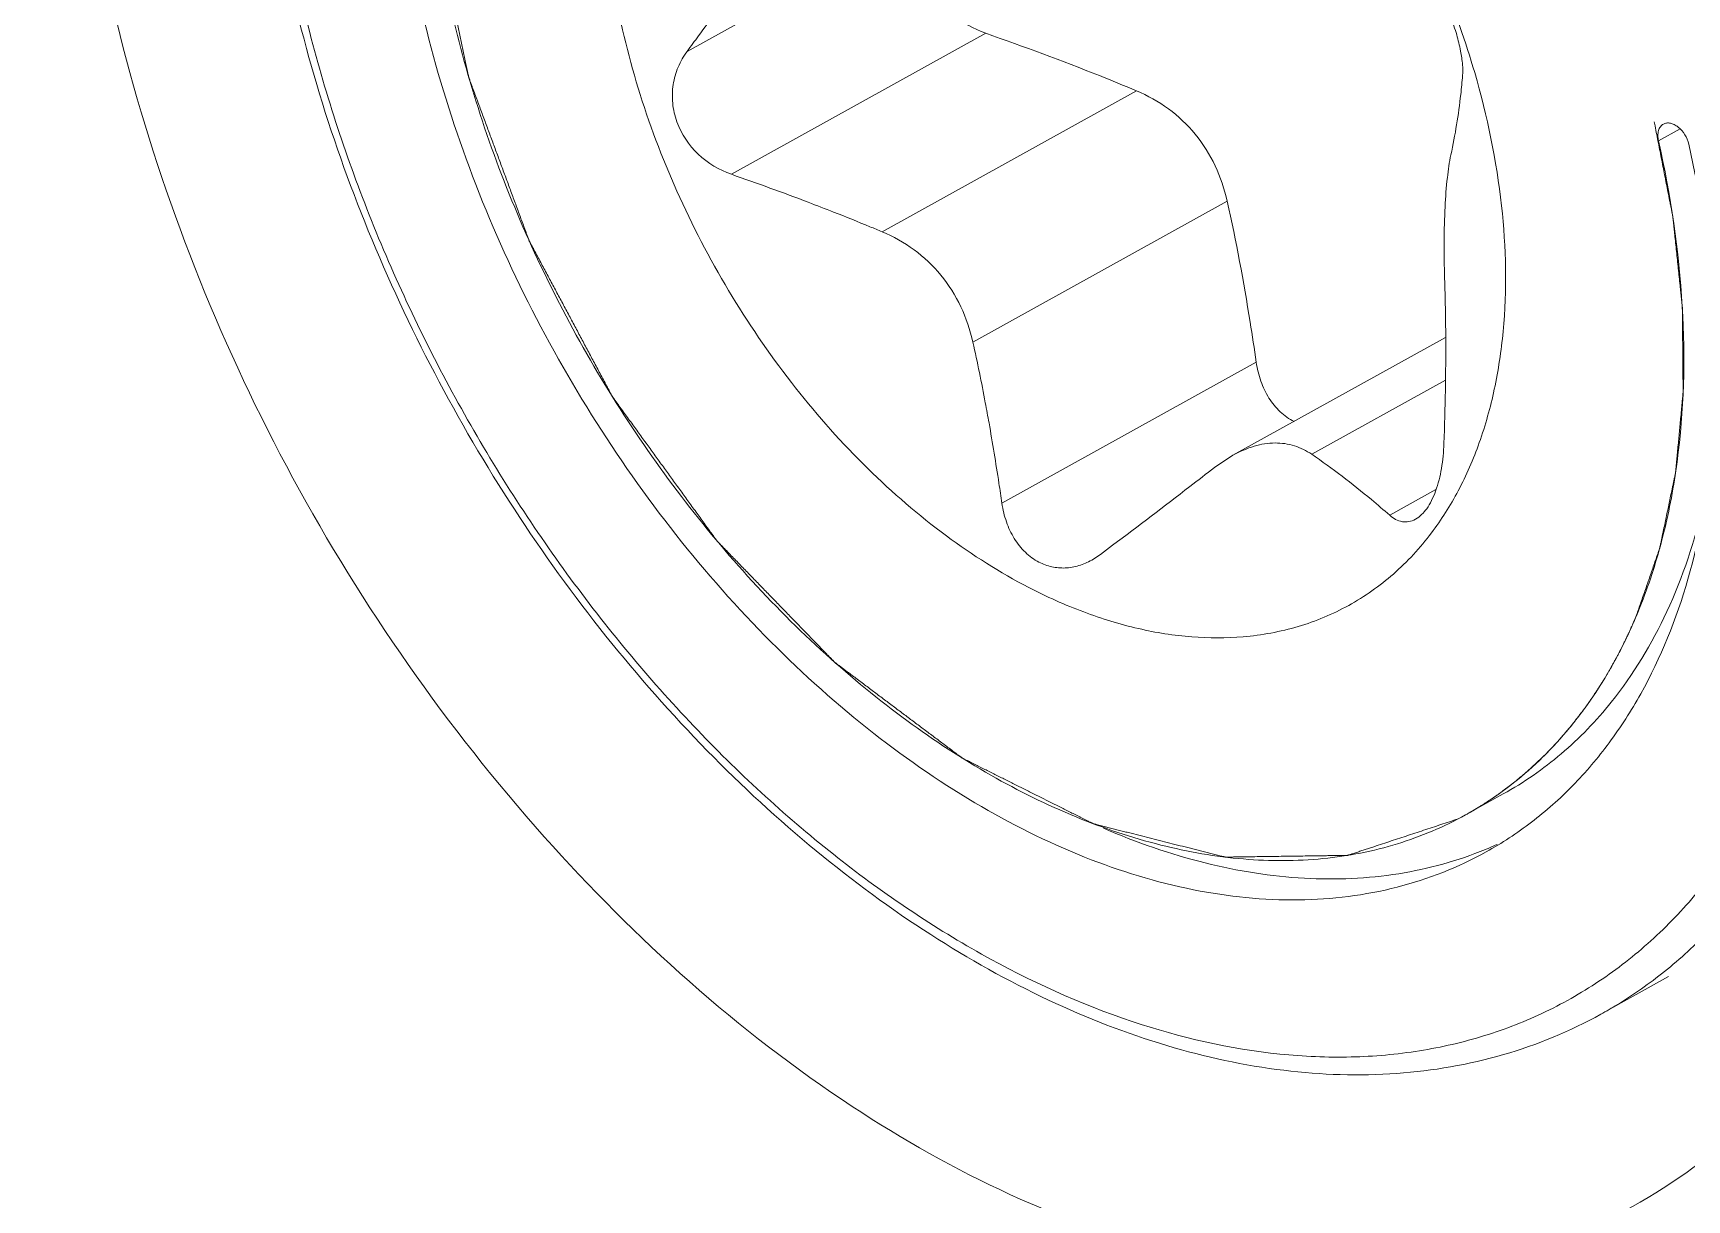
# Model space of a CAD drawing. Header units: millimetres. Extents: x 1177 to 4147, y 93 to 2194.
# Drawn here: x 2601.001 to 2605.101, y 1020.938 to 1023.833 of the extents above; entities that cross this region are included whole.
import ezdxf

# ---------------------------------------------------------------- set-up
doc = ezdxf.new("R2010")
doc.units = ezdxf.units.MM
doc.header["$LTSCALE"] = 0.1
doc.layers.get('0').update_dxf_attribs({"lineweight": 13})

# ---------------------------------------------------------------- blocks, each defined once
blk = doc.blocks.new('02')
for p, q in [((4487.162, 1053.8211), (4488.0629, 1054.3206)), ((4487.3192, 1053.3857), (4488.22, 1053.8853)), ((4488.7534, 1053.6817), (4487.8525, 1053.1821)), ((4490.5904, 1053.557), (4490.5868, 1053.5718)), ((4490.6027, 1053.504), (4490.6795, 1053.5466)), ((4489.0752, 1053.29), (4488.1743, 1052.7904)), ((4489.8487, 1052.8079), (4489.0953, 1052.3901)), ((4488.2771, 1052.2199), (4489.178, 1052.7195)), ((4489.8481, 1052.6562), (4489.3743, 1052.3935)), ((4489.0953, 1052.3901), (4489.0302, 1052.3469)), ((4489.6505, 1052.1776), (4489.8144, 1052.2684)), ((4488.669, 1052.071), (4488.6264, 1052.0389)), ((4488.6264, 1052.0389), (4488.595, 1052.0183)), ((4490.0529, 1051.1899), (4489.919, 1051.1156)), ((4490.037, 1051.19), (4490.0472, 1051.1973)), ((4489.8928, 1051.1015), (4489.9153, 1051.1135)), ((4489.9153, 1051.1135), (4489.919, 1051.1156)), ((4490.3982, 1050.4094), (4490.6383, 1050.5426))]:
    blk.add_line(p, q)
for centre, radius, start, end in [((4483.0318, 1052.7839), 6.8172, 0.20254, 1.95722), ((4489.4903, 1052.2052), 1.3108, 292.96547, 294.38015), ((4489.4889, 1052.2084), 1.3143, 292.39506, 292.96565)]:
    blk.add_arc(centre, radius, start, end)
for points, knots in [([(4464.2559, 1081.9586), (4470.8977, 1078.6897), (4498.4262, 1065.6138), (4526.6508, 1054.0183), (4548.2802, 1045.9898)], [0, 0, 0, 0, 0.242917, 1, 1, 1, 1]), ([(4489.632, 1056.6533), (4489.8726, 1056.426), (4490.7672, 1055.4315), (4491.3639, 1054.1664), (4491.5662, 1053.1822)], [0, 0, 0, 0, 0.24777, 1, 1, 1, 1]), ([(4486.2936, 1055.7357), (4486.1895, 1055.4809), (4486.1115, 1055.0485), (4486.1313, 1054.4581), (4486.2101, 1053.979), (4486.3503, 1053.4941), (4486.548, 1053.0159), (4486.798, 1052.5575), (4487.0932, 1052.1311), (4487.4259, 1051.7485), (4487.7871, 1051.42), (4488.1671, 1051.1545), (4488.5561, 1050.9592), (4488.944, 1050.8399), (4489.3209, 1050.8008), (4489.6762, 1050.8443), (4489.893, 1050.9297), (4489.9918, 1050.9844)], [0, 0, 0, 0, 0.114604, 0.178426, 0.245883, 0.31616, 0.38824, 0.460989, 0.533229, 0.603817, 0.671714, 0.736072, 0.796319, 0.852265, 0.9042, 0.952978, 1, 1, 1, 1]), ([(4491.3861, 1052.3061), (4491.399, 1052.5725), (4491.3654, 1053.1283), (4491.166, 1053.959), (4490.8266, 1054.7796), (4490.5167, 1055.2947), (4490.3425, 1055.5395)], [0, 0, 0, 0, 0.23161, 0.480157, 0.738975, 1, 1, 1, 1]), ([(4490.3982, 1050.4094), (4490.2893, 1050.349), (4490.0538, 1050.2516), (4489.671, 1050.1857), (4489.2666, 1050.1991), (4488.8499, 1050.2896), (4488.4293, 1050.4538), (4488.0126, 1050.6874), (4487.6079, 1050.9852), (4487.2229, 1051.3409), (4486.8653, 1051.747), (4486.5423, 1052.1952), (4486.2606, 1052.6762), (4486.0259, 1053.18), (4485.8432, 1053.6963), (4485.6776, 1054.372), (4485.6338, 1054.8886), (4485.6507, 1055.2223)], [0, 0, 0, 0, 0.047728, 0.096631, 0.14773, 0.201776, 0.259194, 0.320082, 0.384245, 0.451252, 0.520486, 0.5912, 0.662562, 0.733708, 0.803785, 0.871995, 1, 1, 1, 1]), ([(4491.4742, 1050.9269), (4491.3513, 1050.5865), (4491.07, 1050.1041), (4490.4921, 1049.6917), (4489.8222, 1049.4492), (4488.8263, 1049.4982), (4487.6602, 1050.0624), (4486.5906, 1051.026), (4485.7144, 1052.2808), (4485.1442, 1053.6953), (4484.9838, 1054.693), (4484.9838, 1055.1735)], [0, 0, 0, 0, 0.103745, 0.152334, 0.201138, 0.305605, 0.427329, 0.565923, 0.714235, 0.862242, 1, 1, 1, 1]), ([(4485.6836, 1055.1801), (4485.6729, 1054.9699), (4485.6895, 1054.5336), (4485.8134, 1053.875), (4486.0325, 1053.2118), (4486.3389, 1052.5677), (4486.7218, 1051.9658), (4487.1673, 1051.4274), (4487.6598, 1050.9719), (4488.1822, 1050.6154), (4488.7165, 1050.3711), (4489.1666, 1050.2671), (4489.511, 1050.2524), (4489.7548, 1050.2739), (4489.987, 1050.3276), (4490.2052, 1050.4131), (4490.4072, 1050.5296), (4490.5911, 1050.676), (4490.755, 1050.8507), (4490.9484, 1051.1241), (4491.1309, 1051.5329), (4491.2042, 1051.8896), (4491.2261, 1052.0769)], [0, 0, 0, 0, 0.066032, 0.136298, 0.209632, 0.284573, 0.359528, 0.432902, 0.503234, 0.569346, 0.630498, 0.686581, 0.712956, 0.738403, 0.763149, 0.787469, 0.811667, 0.836057, 0.860938, 0.886576, 0.940831, 1, 1, 1, 1]), ([(4486.2505, 1054.4412), (4486.2743, 1054.1883), (4486.3804, 1053.6738), (4486.6792, 1052.9374), (4487.1028, 1052.2569), (4487.5432, 1051.7674), (4487.9323, 1051.4477), (4488.2293, 1051.2534), (4488.5309, 1051.1042), (4488.8318, 1051.0029), (4489.1269, 1050.9515), (4489.4109, 1050.9516), (4489.6782, 1051.0037), (4489.8426, 1051.0732), (4489.919, 1051.1156)], [0, 0, 0, 0, 0.135031, 0.277159, 0.420541, 0.55912, 0.625002, 0.687865, 0.747378, 0.80342, 0.856126, 0.905922, 0.953545, 1, 1, 1, 1]), ([(4488.3719, 1051.9219), (4488.2701, 1051.9746), (4488.0692, 1052.1022), (4487.7924, 1052.3412), (4487.5381, 1052.6268), (4487.3149, 1052.9494), (4487.13, 1053.2984), (4486.9896, 1053.6622), (4486.8985, 1054.0286), (4486.8718, 1054.2743), (4486.8682, 1054.3941)], [0, 0, 0, 0, 0.114092, 0.235658, 0.362926, 0.493626, 0.62521, 0.755063, 0.880705, 1, 1, 1, 1]), ([(4486.2655, 1054.3087), (4486.2719, 1054.2785), (4486.2848, 1054.2182), (4486.304, 1054.1277), (4486.3201, 1054.0522), (4486.3329, 1053.9919), (4486.3425, 1053.9466), (4486.3522, 1053.9014), (4486.3618, 1053.8561), (4486.3698, 1053.8184), (4486.3762, 1053.7882), (4486.3802, 1053.7693), (4486.383, 1053.7561), (4486.3846, 1053.7486), (4486.3858, 1053.7429), (4486.3869, 1053.7382), (4486.3877, 1053.7345), (4486.3883, 1053.7316), (4486.3887, 1053.7293), (4486.3895, 1053.7274), (4486.3902, 1053.7255), (4486.391, 1053.7231), (4486.3931, 1053.7175), (4486.3963, 1053.709), (4486.4004, 1053.6977), (4486.4046, 1053.6864), (4486.4102, 1053.6713), (4486.4171, 1053.6525), (4486.4255, 1053.6299), (4486.4339, 1053.6073), (4486.445, 1053.5771), (4486.4589, 1053.5394), (4486.4756, 1053.4942), (4486.4924, 1053.449), (4486.5091, 1053.4037), (4486.5258, 1053.3585), (4486.5425, 1053.3133), (4486.5592, 1053.268), (4486.5731, 1053.2304), (4486.5829, 1053.204), (4486.5885, 1053.1889), (4486.5919, 1053.1795), (4486.5947, 1053.1719), (4486.5968, 1053.1663), (4486.5989, 1053.1606), (4486.6006, 1053.1559), (4486.6019, 1053.1526), (4486.6025, 1053.1507), (4486.6035, 1053.1489), (4486.6047, 1053.1467), (4486.6066, 1053.1431), (4486.609, 1053.1386), (4486.6128, 1053.1314), (4486.6177, 1053.1224), (4486.6253, 1053.108), (4486.635, 1053.0899), (4486.6465, 1053.0683), (4486.658, 1053.0467), (4486.6696, 1053.0251), (4486.6849, 1052.9963), (4486.7042, 1052.9603), (4486.7272, 1052.9171), (4486.7503, 1052.8739), (4486.7734, 1052.8306), (4486.7964, 1052.7874), (4486.8157, 1052.7514), (4486.831, 1052.7226), (4486.8426, 1052.701), (4486.8541, 1052.6794), (4486.8656, 1052.6578), (4486.8752, 1052.6398), (4486.8829, 1052.6254), (4486.8877, 1052.6164), (4486.8916, 1052.6091), (4486.894, 1052.6046), (4486.8959, 1052.601), (4486.8971, 1052.5988), (4486.8981, 1052.597), (4486.8993, 1052.5954), (4486.9014, 1052.5924), (4486.9044, 1052.5883), (4486.9081, 1052.5833), (4486.9117, 1052.5783), (4486.9165, 1052.5716), (4486.9225, 1052.5633), (4486.9322, 1052.55), (4486.949, 1052.5267), (4486.9731, 1052.4934), (4487.0021, 1052.4535), (4487.031, 1052.4136), (4487.0599, 1052.3737), (4487.0889, 1052.3337), (4487.1178, 1052.2938), (4487.1467, 1052.2539), (4487.1708, 1052.2206), (4487.1901, 1052.194), (4487.2046, 1052.174), (4487.219, 1052.154), (4487.2311, 1052.1374), (4487.2407, 1052.1241), (4487.248, 1052.1141), (4487.2552, 1052.1041), (4487.2606, 1052.0966), (4487.2642, 1052.0916), (4487.2657, 1052.0896), (4487.2669, 1052.0879), (4487.2681, 1052.0862), (4487.2698, 1052.0845), (4487.2719, 1052.0824), (4487.2746, 1052.0796), (4487.278, 1052.0761), (4487.2821, 1052.0719), (4487.2875, 1052.0663), (4487.297, 1052.0565), (4487.3106, 1052.0425), (4487.3323, 1052.0201), (4487.3594, 1051.9921), (4487.392, 1051.9585), (4487.4246, 1051.9249), (4487.4572, 1051.8913), (4487.4897, 1051.8577), (4487.5223, 1051.8241), (4487.5549, 1051.7905), (4487.582, 1051.7625), (4487.6038, 1051.7401), (4487.62, 1051.7233), (4487.6336, 1051.7093), (4487.6445, 1051.6981), (4487.6526, 1051.6897), (4487.6608, 1051.6813), (4487.6676, 1051.6743), (4487.673, 1051.6687), (4487.6764, 1051.6652), (4487.6791, 1051.6624), (4487.6811, 1051.6603), (4487.6828, 1051.6586), (4487.684, 1051.6574), (4487.6847, 1051.6567), (4487.6852, 1051.6561), (4487.6858, 1051.6557), (4487.6865, 1051.6552), (4487.6878, 1051.6542), (4487.6896, 1051.6528), (4487.6918, 1051.6512), (4487.6947, 1051.649), (4487.6984, 1051.6462), (4487.7043, 1051.6418), (4487.7116, 1051.6363), (4487.7204, 1051.6297), (4487.7293, 1051.623), (4487.741, 1051.6142), (4487.7557, 1051.6032), (4487.7733, 1051.5899), (4487.7968, 1051.5723), (4487.8262, 1051.5502), (4487.8614, 1051.5237), (4487.8966, 1051.4973), (4487.9319, 1051.4708), (4487.9671, 1051.4443), (4488.0023, 1051.4178), (4488.0376, 1051.3913), (4488.0669, 1051.3693), (4488.0904, 1051.3516), (4488.1051, 1051.3406), (4488.1154, 1051.3328), (4488.1213, 1051.3284), (4488.1257, 1051.3251), (4488.1293, 1051.3224), (4488.1323, 1051.3202), (4488.1345, 1051.3185), (4488.1363, 1051.3171), (4488.1378, 1051.3164), (4488.1394, 1051.3156), (4488.1412, 1051.3147), (4488.1458, 1051.3124), (4488.1526, 1051.309), (4488.1617, 1051.3044), (4488.1708, 1051.2999), (4488.1829, 1051.2938), (4488.1981, 1051.2862), (4488.2162, 1051.2771), (4488.2344, 1051.268), (4488.2586, 1051.2559), (4488.2889, 1051.2407), (4488.3253, 1051.2225), (4488.3617, 1051.2043), (4488.4101, 1051.18), (4488.4586, 1051.1557), (4488.501, 1051.1344), (4488.5253, 1051.1223), (4488.5404, 1051.1147), (4488.5525, 1051.1086), (4488.5616, 1051.1041), (4488.5707, 1051.0995), (4488.5783, 1051.0957), (4488.5843, 1051.0927), (4488.5889, 1051.0904), (4488.5934, 1051.0882), (4488.5972, 1051.0863), (4488.5997, 1051.085), (4488.6008, 1051.0845), (4488.6016, 1051.0841), (4488.6025, 1051.0838), (4488.6037, 1051.0835), (4488.6052, 1051.0832), (4488.6071, 1051.0827), (4488.6094, 1051.0821), (4488.6124, 1051.0813), (4488.6177, 1051.08), (4488.6253, 1051.0781), (4488.6375, 1051.075), (4488.6527, 1051.0712), (4488.6709, 1051.0665), (4488.6891, 1051.0619), (4488.7074, 1051.0573), (4488.7317, 1051.0512), (4488.7621, 1051.0435), (4488.7986, 1051.0343), (4488.835, 1051.0251), (4488.8715, 1051.0158), (4488.908, 1051.0066), (4488.9384, 1050.9989), (4488.9627, 1050.9928), (4488.9809, 1050.9882), (4488.9992, 1050.9836), (4489.0174, 1050.979), (4489.0326, 1050.9751), (4489.0448, 1050.972), (4489.0524, 1050.9701), (4489.0577, 1050.9688), (4489.0607, 1050.968), (4489.063, 1050.9674), (4489.0649, 1050.967), (4489.0664, 1050.9666), (4489.0675, 1050.9663), (4489.0685, 1050.966), (4489.0692, 1050.9661), (4489.0703, 1050.9661), (4489.0725, 1050.9661), (4489.0761, 1050.9662), (4489.0803, 1050.9662), (4489.0845, 1050.9663), (4489.0902, 1050.9664), (4489.0972, 1050.9665), (4489.1056, 1050.9666), (4489.1141, 1050.9667), (4489.1254, 1050.9669), (4489.1394, 1050.9671), (4489.162, 1050.9674), (4489.2014, 1050.9679), (4489.2465, 1050.9686), (4489.2916, 1050.9692), (4489.3254, 1050.9697), (4489.3592, 1050.9702), (4489.3873, 1050.9706), (4489.4099, 1050.9709), (4489.4268, 1050.9711), (4489.4437, 1050.9714), (4489.4578, 1050.9716), (4489.469, 1050.9717), (4489.4775, 1050.9718), (4489.4845, 1050.9719), (4489.4901, 1050.972), (4489.4937, 1050.9721), (4489.4965, 1050.9721), (4489.4983, 1050.9721), (4489.4997, 1050.9722), (4489.5011, 1050.9721), (4489.5027, 1050.9727), (4489.5046, 1050.9733), (4489.5071, 1050.9742), (4489.5103, 1050.9752), (4489.5141, 1050.9765), (4489.5192, 1050.9782), (4489.5282, 1050.9811), (4489.5409, 1050.9853), (4489.5562, 1050.9904), (4489.5715, 1050.9954), (4489.5919, 1051.0021), (4489.6174, 1051.0106), (4489.648, 1051.0207), (4489.6786, 1051.0308), (4489.7194, 1051.0442), (4489.7704, 1051.0611), (4489.8316, 1051.0813), (4489.8724, 1051.0948), (4489.8928, 1051.1015)], [0, 0, 0, 0, 0.015625, 0.03125, 0.046875, 0.054688, 0.0625, 0.070312, 0.078125, 0.085938, 0.089844, 0.09375, 0.095703, 0.09668, 0.097656, 0.098633, 0.099121, 0.099609, 0.100098, 0.100342, 0.100586, 0.101074, 0.101562, 0.103516, 0.105469, 0.107422, 0.109375, 0.113281, 0.117188, 0.121094, 0.125, 0.132812, 0.140625, 0.148438, 0.15625, 0.164062, 0.171875, 0.179688, 0.1875, 0.191406, 0.193359, 0.195312, 0.196289, 0.197266, 0.198242, 0.199219, 0.199707, 0.199951, 0.200195, 0.200684, 0.201172, 0.202148, 0.203125, 0.205078, 0.207031, 0.210938, 0.214844, 0.21875, 0.222656, 0.226562, 0.234375, 0.242188, 0.25, 0.257812, 0.265625, 0.273438, 0.277344, 0.28125, 0.285156, 0.289062, 0.292969, 0.294922, 0.296875, 0.297852, 0.298828, 0.299316, 0.299805, 0.300049, 0.300293, 0.300781, 0.301758, 0.302734, 0.303711, 0.304688, 0.306641, 0.308594, 0.3125, 0.320312, 0.328125, 0.335938, 0.34375, 0.351562, 0.359375, 0.367188, 0.375, 0.378906, 0.382812, 0.386719, 0.390625, 0.392578, 0.394531, 0.396484, 0.398438, 0.398926, 0.399414, 0.399658, 0.399902, 0.400391, 0.400879, 0.401367, 0.402344, 0.40332, 0.404297, 0.40625, 0.410156, 0.414062, 0.421875, 0.429688, 0.4375, 0.445312, 0.453125, 0.460938, 0.46875, 0.476562, 0.480469, 0.484375, 0.488281, 0.490234, 0.492188, 0.494141, 0.496094, 0.49707, 0.498047, 0.498535, 0.499023, 0.499512, 0.499756, 0.499878, 0.5, 0.500122, 0.500244, 0.500488, 0.500977, 0.501465, 0.501953, 0.50293, 0.503906, 0.505859, 0.507812, 0.509766, 0.511719, 0.515625, 0.519531, 0.523438, 0.53125, 0.539062, 0.546875, 0.554688, 0.5625, 0.570312, 0.578125, 0.585938, 0.589844, 0.59375, 0.595703, 0.59668, 0.597656, 0.598633, 0.599121, 0.599609, 0.600098, 0.600342, 0.600586, 0.601074, 0.601562, 0.603516, 0.605469, 0.607422, 0.609375, 0.613281, 0.617188, 0.621094, 0.625, 0.632812, 0.640625, 0.648438, 0.65625, 0.671875, 0.679688, 0.683594, 0.6875, 0.689453, 0.691406, 0.693359, 0.695312, 0.696289, 0.697266, 0.698242, 0.699219, 0.699707, 0.699829, 0.699951, 0.700195, 0.700439, 0.700684, 0.701172, 0.70166, 0.702148, 0.703125, 0.705078, 0.707031, 0.710938, 0.714844, 0.71875, 0.722656, 0.726562, 0.734375, 0.742188, 0.75, 0.757812, 0.765625, 0.773438, 0.777344, 0.78125, 0.785156, 0.789062, 0.792969, 0.794922, 0.796875, 0.797852, 0.79834, 0.798828, 0.799316, 0.799561, 0.799805, 0.800049, 0.800171, 0.800293, 0.800781, 0.801758, 0.802734, 0.803711, 0.804688, 0.806641, 0.808594, 0.810547, 0.8125, 0.816406, 0.820312, 0.828125, 0.84375, 0.851562, 0.859375, 0.867188, 0.875, 0.878906, 0.882812, 0.886719, 0.890625, 0.892578, 0.894531, 0.896484, 0.897461, 0.898438, 0.898926, 0.899414, 0.899658, 0.899902, 0.900391, 0.900879, 0.901367, 0.902344, 0.90332, 0.904297, 0.90625, 0.910156, 0.914062, 0.917969, 0.921875, 0.929688, 0.9375, 0.945312, 0.953125, 0.96875, 0.984375, 1, 1, 1, 1]), ([(4488.22, 1053.8853), (4488.1768, 1053.9004), (4488.0955, 1053.9489), (4488.0296, 1054.0475), (4488.0092, 1054.1363), (4488.0108, 1054.2031), (4488.0287, 1054.266), (4488.0502, 1054.3036), (4488.0629, 1054.3206)], [0, 0, 0, 0, 0.255909, 0.51196, 0.637893, 0.760814, 0.881248, 1, 1, 1, 1]), ([(4489.7517, 1054.1718), (4489.7744, 1054.1392), (4489.8174, 1054.0648), (4489.8606, 1053.9658), (4489.8878, 1053.8825), (4489.9017, 1053.826), (4489.909, 1053.7779), (4489.9099, 1053.7489), (4489.9088, 1053.7364)], [0, 0, 0, 0, 0.254521, 0.548154, 0.689252, 0.815127, 0.919765, 1, 1, 1, 1]), ([(4489.7918, 1054.1751), (4489.8078, 1054.14), (4489.8686, 1053.9999), (4489.9196, 1053.8556), (4489.9515, 1053.746)], [0, 0, 0, 0, 0.252609, 1, 1, 1, 1]), ([(4487.162, 1053.8211), (4487.1757, 1053.8396), (4487.2301, 1053.9133), (4487.2839, 1053.9875), (4487.3237, 1054.0432)], [0, 0, 0, 0, 0.251673, 1, 1, 1, 1]), ([(4488.7534, 1053.6817), (4488.7098, 1053.7001), (4488.5337, 1053.7722), (4488.3551, 1053.838), (4488.22, 1053.8853)], [0, 0, 0, 0, 0.248205, 1, 1, 1, 1]), ([(4487.3192, 1053.3857), (4487.276, 1053.4008), (4487.1947, 1053.4494), (4487.1288, 1053.5479), (4487.1084, 1053.6367), (4487.11, 1053.7035), (4487.1278, 1053.7665), (4487.1494, 1053.804), (4487.162, 1053.8211)], [0, 0, 0, 0, 0.255896, 0.511944, 0.637867, 0.760815, 0.881205, 1, 1, 1, 1]), ([(4489.9515, 1053.746), (4489.9963, 1053.592), (4490.0594, 1053.2879), (4490.0676, 1052.9071), (4490.0258, 1052.6266), (4489.9731, 1052.4366), (4489.8987, 1052.2649), (4489.8339, 1052.1619), (4489.7983, 1052.1148)], [0, 0, 0, 0, 0.284166, 0.547207, 0.669565, 0.785525, 0.895416, 1, 1, 1, 1]), ([(4489.9088, 1053.7364), (4489.9069, 1053.7139), (4489.8977, 1053.6195), (4489.8827, 1053.5256), (4489.8673, 1053.455)], [0, 0, 0, 0, 0.238266, 1, 1, 1, 1]), ([(4489.0752, 1053.29), (4489.0655, 1053.3333), (4489.0373, 1053.418), (4488.9665, 1053.5312), (4488.8701, 1053.6219), (4488.7933, 1053.6648), (4488.7534, 1053.6817)], [0, 0, 0, 0, 0.253145, 0.504054, 0.752859, 1, 1, 1, 1]), ([(4490.5227, 1051.8173), (4490.528, 1051.8326), (4490.5385, 1051.8631), (4490.5517, 1051.9013), (4490.5622, 1051.9319), (4490.5701, 1051.9548), (4490.5781, 1051.9777), (4490.586, 1052.0006), (4490.5925, 1052.0197), (4490.5972, 1052.0331), (4490.5998, 1052.0408), (4490.6018, 1052.0465), (4490.6037, 1052.0522), (4490.6052, 1052.0565), (4490.6062, 1052.0594), (4490.6066, 1052.0606), (4490.607, 1052.0615), (4490.6072, 1052.0625), (4490.6076, 1052.0644), (4490.6081, 1052.067), (4490.609, 1052.0711), (4490.6101, 1052.0764), (4490.6118, 1052.0847), (4490.614, 1052.0951), (4490.6166, 1052.1076), (4490.6201, 1052.1243), (4490.6263, 1052.1534), (4490.635, 1052.1951), (4490.6437, 1052.2368), (4490.6498, 1052.266), (4490.6533, 1052.2826), (4490.656, 1052.2951), (4490.6581, 1052.3056), (4490.6599, 1052.3139), (4490.661, 1052.3191), (4490.6619, 1052.3233), (4490.6624, 1052.3259), (4490.6628, 1052.3277), (4490.663, 1052.3287), (4490.6631, 1052.3299), (4490.6632, 1052.3313), (4490.6635, 1052.3346), (4490.664, 1052.3396), (4490.6646, 1052.3463), (4490.6653, 1052.353), (4490.6661, 1052.3619), (4490.6676, 1052.3775), (4490.6696, 1052.3998), (4490.6722, 1052.4266), (4490.6747, 1052.4533), (4490.6772, 1052.4801), (4490.6797, 1052.5069), (4490.6818, 1052.5292), (4490.6835, 1052.547), (4490.6847, 1052.5604), (4490.686, 1052.5738), (4490.687, 1052.5849), (4490.6878, 1052.5938), (4490.6885, 1052.6005), (4490.689, 1052.6061), (4490.6894, 1052.61), (4490.6896, 1052.6122), (4490.6898, 1052.6139), (4490.6897, 1052.6157), (4490.6897, 1052.618), (4490.6896, 1052.6221), (4490.6896, 1052.628), (4490.6895, 1052.635), (4490.6894, 1052.6444), (4490.6893, 1052.6561), (4490.6892, 1052.6702), (4490.6891, 1052.6843), (4490.6889, 1052.703), (4490.6887, 1052.7265), (4490.6884, 1052.7547), (4490.6882, 1052.7828), (4490.6879, 1052.811), (4490.6877, 1052.8391), (4490.6875, 1052.8626), (4490.6873, 1052.879), (4490.6872, 1052.8884), (4490.6872, 1052.8954), (4490.6871, 1052.9025), (4490.6871, 1052.9078), (4490.687, 1052.9113), (4490.687, 1052.9127), (4490.687, 1052.9139), (4490.6869, 1052.9151), (4490.6867, 1052.9173), (4490.6863, 1052.9205), (4490.6858, 1052.9255), (4490.6852, 1052.9318), (4490.6841, 1052.9418), (4490.6828, 1052.9543), (4490.6812, 1052.9694), (4490.6791, 1052.9894), (4490.6765, 1053.0145), (4490.6733, 1053.0445), (4490.6691, 1053.0846), (4490.6649, 1053.1247), (4490.6613, 1053.1598), (4490.6592, 1053.1799), (4490.6576, 1053.1949), (4490.6563, 1053.2075), (4490.6552, 1053.2175), (4490.6546, 1053.2237), (4490.654, 1053.2288), (4490.6537, 1053.2319), (4490.6535, 1053.2344), (4490.6531, 1053.2363), (4490.6528, 1053.2382), (4490.652, 1053.2419), (4490.6509, 1053.2476), (4490.6494, 1053.2551), (4490.648, 1053.2627), (4490.646, 1053.2728), (4490.6425, 1053.2904), (4490.6376, 1053.3155), (4490.6317, 1053.3457), (4490.6258, 1053.3759), (4490.6199, 1053.4061), (4490.612, 1053.4463), (4490.6022, 1053.4966), (4490.5943, 1053.5368), (4490.5904, 1053.557)], [0, 0, 0, 0, 0.03125, 0.0625, 0.078125, 0.09375, 0.109375, 0.125, 0.140625, 0.148438, 0.152344, 0.15625, 0.160156, 0.164062, 0.165039, 0.166016, 0.166504, 0.166992, 0.167969, 0.169922, 0.171875, 0.175781, 0.179688, 0.1875, 0.195312, 0.203125, 0.21875, 0.25, 0.28125, 0.296875, 0.304688, 0.3125, 0.320312, 0.324219, 0.328125, 0.330078, 0.332031, 0.333008, 0.333496, 0.333984, 0.334961, 0.335938, 0.339844, 0.34375, 0.347656, 0.351562, 0.359375, 0.375, 0.390625, 0.40625, 0.421875, 0.4375, 0.453125, 0.460938, 0.46875, 0.476562, 0.484375, 0.488281, 0.492188, 0.496094, 0.498047, 0.499023, 0.5, 0.500977, 0.501953, 0.503906, 0.507812, 0.511719, 0.515625, 0.523438, 0.53125, 0.539062, 0.546875, 0.5625, 0.578125, 0.59375, 0.609375, 0.625, 0.640625, 0.648438, 0.652344, 0.65625, 0.660156, 0.664062, 0.665039, 0.666016, 0.666504, 0.666992, 0.667969, 0.669922, 0.671875, 0.675781, 0.679688, 0.6875, 0.695312, 0.703125, 0.71875, 0.734375, 0.75, 0.78125, 0.796875, 0.804688, 0.8125, 0.820312, 0.824219, 0.828125, 0.830078, 0.832031, 0.833008, 0.833984, 0.834961, 0.835938, 0.839844, 0.84375, 0.847656, 0.851562, 0.859375, 0.875, 0.890625, 0.90625, 0.921875, 0.9375, 0.96875, 1, 1, 1, 1]), ([(4490.6027, 1053.504), (4490.6013, 1053.5103), (4490.5997, 1053.5226), (4490.6017, 1053.5401), (4490.6082, 1053.5546), (4490.6157, 1053.5614), (4490.6198, 1053.5637)], [0, 0, 0, 0, 0.293832, 0.557618, 0.789292, 1, 1, 1, 1]), ([(4490.6198, 1053.5637), (4490.6233, 1053.5657), (4490.6316, 1053.5683), (4490.6451, 1053.5675), (4490.659, 1053.5624), (4490.6778, 1053.55), (4490.6973, 1053.5269), (4490.7069, 1053.5042), (4490.7096, 1053.4922)], [0, 0, 0, 0, 0.094268, 0.195964, 0.309573, 0.435853, 0.714895, 1, 1, 1, 1]), ([(4490.3314, 1051.48), (4490.4221, 1051.6016), (4490.5325, 1051.8116), (4490.6263, 1052.1168), (4490.6906, 1052.4623), (4490.7026, 1052.932), (4490.6462, 1053.3109), (4490.6027, 1053.504)], [0, 0, 0, 0, 0.216707, 0.33322, 0.455567, 0.717369, 1, 1, 1, 1]), ([(4490.5394, 1051.5444), (4490.611, 1051.6724), (4490.726, 1051.9601), (4490.8082, 1052.4357), (4490.8061, 1052.9562), (4490.7503, 1053.3117), (4490.7096, 1053.4922)], [0, 0, 0, 0, 0.220575, 0.461066, 0.721672, 1, 1, 1, 1]), ([(4489.8673, 1053.455), (4489.8615, 1053.4283), (4489.8528, 1053.3667), (4489.8454, 1053.2643), (4489.8424, 1053.1451), (4489.8436, 1053.0606), (4489.8451, 1053.0167)], [0, 0, 0, 0, 0.18643, 0.42348, 0.700401, 1, 1, 1, 1]), ([(4487.6809, 1053.252), (4487.6511, 1053.2637), (4487.5311, 1053.31), (4487.4103, 1053.3538), (4487.3192, 1053.3857)], [0, 0, 0, 0, 0.249021, 1, 1, 1, 1]), ([(4489.178, 1052.7195), (4489.171, 1052.7671), (4489.142, 1052.9582), (4489.1069, 1053.1484), (4489.0752, 1053.29)], [0, 0, 0, 0, 0.249195, 1, 1, 1, 1]), ([(4487.8525, 1053.1821), (4487.8383, 1053.1881), (4487.7813, 1053.2119), (4487.724, 1053.235), (4487.6809, 1053.252)], [0, 0, 0, 0, 0.249222, 1, 1, 1, 1]), ([(4488.1743, 1052.7904), (4488.1646, 1052.8338), (4488.1364, 1052.9185), (4488.0656, 1053.0316), (4487.9692, 1053.1224), (4487.8924, 1053.1652), (4487.8525, 1053.1821)], [0, 0, 0, 0, 0.253145, 0.504054, 0.752859, 1, 1, 1, 1]), ([(4488.2314, 1052.5046), (4488.2272, 1052.5284), (4488.2097, 1052.624), (4488.1903, 1052.7193), (4488.1743, 1052.7904)], [0, 0, 0, 0, 0.249564, 1, 1, 1, 1]), ([(4489.3119, 1052.5095), (4489.294, 1052.5184), (4489.26, 1052.5427), (4489.2201, 1052.5925), (4489.1918, 1052.6527), (4489.1812, 1052.6968), (4489.178, 1052.7195)], [0, 0, 0, 0, 0.232503, 0.47723, 0.734213, 1, 1, 1, 1]), ([(4488.2771, 1052.2199), (4488.2737, 1052.2436), (4488.2595, 1052.3387), (4488.244, 1052.4336), (4488.2314, 1052.5046)], [0, 0, 0, 0, 0.249618, 1, 1, 1, 1]), ([(4489.3743, 1052.3935), (4489.3555, 1052.4063), (4489.3138, 1052.4272), (4489.2427, 1052.4373), (4489.1675, 1052.4247), (4489.1193, 1052.4034), (4489.0953, 1052.3901)], [0, 0, 0, 0, 0.232094, 0.46736, 0.720378, 1, 1, 1, 1]), ([(4489.8427, 1052.4319), (4489.8416, 1052.4022), (4489.8362, 1052.345), (4489.8197, 1052.2771), (4489.7999, 1052.23), (4489.7789, 1052.1942), (4489.7578, 1052.1722), (4489.7419, 1052.1634)], [0, 0, 0, 0, 0.300992, 0.579392, 0.703873, 0.815804, 1, 1, 1, 1]), ([(4489.6505, 1052.1776), (4489.6292, 1052.1962), (4489.5404, 1052.2723), (4489.4475, 1052.3436), (4489.3743, 1052.3935)], [0, 0, 0, 0, 0.242442, 1, 1, 1, 1]), ([(4489.0302, 1052.3469), (4489.0009, 1052.3242), (4488.8809, 1052.2316), (4488.7603, 1052.1399), (4488.669, 1052.071)], [0, 0, 0, 0, 0.244781, 1, 1, 1, 1]), ([(4490.6234, 1050.5606), (4490.6801, 1050.606), (4490.7886, 1050.7055), (4490.9837, 1050.9368), (4491.1812, 1051.2855), (4491.3329, 1051.7687), (4491.3765, 1052.1163), (4491.3857, 1052.297)], [0, 0, 0, 0, 0.111562, 0.225623, 0.464338, 0.721738, 1, 1, 1, 1]), ([(4488.4082, 1052.0114), (4488.3906, 1052.0205), (4488.3573, 1052.0449), (4488.3184, 1052.0944), (4488.2907, 1052.154), (4488.2804, 1052.1975), (4488.2771, 1052.2199)], [0, 0, 0, 0, 0.232715, 0.477633, 0.734374, 1, 1, 1, 1]), ([(4489.7419, 1052.1634), (4489.7347, 1052.1594), (4489.7194, 1052.1536), (4489.686, 1052.1533), (4489.6631, 1052.1665), (4489.6505, 1052.1776)], [0, 0, 0, 0, 0.250779, 0.488897, 1, 1, 1, 1]), ([(4490.7623, 1052.2207), (4490.7318, 1052.0887), (4490.6497, 1051.8392), (4490.5137, 1051.6133), (4490.4354, 1051.5155)], [0, 0, 0, 0, 0.519417, 1, 1, 1, 1]), ([(4489.7983, 1052.1148), (4489.7584, 1052.062), (4489.6693, 1051.9651), (4489.5086, 1051.8518), (4489.3271, 1051.7762), (4489.1976, 1051.7525), (4489.1316, 1051.7468)], [0, 0, 0, 0, 0.253189, 0.499877, 0.746627, 1, 1, 1, 1]), ([(4488.595, 1052.0184), (4488.5804, 1052.0103), (4488.5501, 1051.9972), (4488.5017, 1051.9887), (4488.4531, 1051.9927), (4488.4225, 1052.0039), (4488.4082, 1052.0114)], [0, 0, 0, 0, 0.25636, 0.505052, 0.751024, 1, 1, 1, 1]), ([(4489.1316, 1051.7468), (4489.0712, 1051.7416), (4488.9461, 1051.7419), (4488.756, 1051.7723), (4488.5619, 1051.832), (4488.4351, 1051.8891), (4488.3719, 1051.9219)], [0, 0, 0, 0, 0.230442, 0.47294, 0.729324, 1, 1, 1, 1]), ([(4490.3373, 1051.488), (4490.3415, 1051.4938), (4490.3476, 1051.5026), (4490.3548, 1051.5128), (4490.359, 1051.5186), (4490.362, 1051.523), (4490.3651, 1051.5274), (4490.3675, 1051.5307), (4490.369, 1051.5329), (4490.3696, 1051.5338), (4490.3702, 1051.5345), (4490.3707, 1051.5353), (4490.3717, 1051.5368), (4490.373, 1051.539), (4490.3753, 1051.5424), (4490.378, 1051.5466), (4490.3824, 1051.5534), (4490.3879, 1051.562), (4490.3934, 1051.5705), (4490.3979, 1051.5773), (4490.4006, 1051.5816), (4490.4028, 1051.585), (4490.4042, 1051.5871), (4490.4053, 1051.5889), (4490.4063, 1051.5904), (4490.4079, 1051.5932), (4490.4102, 1051.5971), (4490.414, 1051.6034), (4490.4186, 1051.6113), (4490.4233, 1051.6191), (4490.427, 1051.6254), (4490.4298, 1051.6301), (4490.4321, 1051.6341), (4490.4337, 1051.6368), (4490.4347, 1051.6384), (4490.4353, 1051.6395), (4490.4361, 1051.6409), (4490.4371, 1051.6427), (4490.4388, 1051.646), (4490.4413, 1051.6505), (4490.4442, 1051.656), (4490.4482, 1051.6633), (4490.4532, 1051.6725), (4490.4581, 1051.6816), (4490.4621, 1051.6889), (4490.4645, 1051.6935), (4490.4663, 1051.6967), (4490.4672, 1051.6985), (4490.468, 1051.7002), (4490.4691, 1051.7023), (4490.4707, 1051.7056), (4490.4728, 1051.7098), (4490.4761, 1051.7165), (4490.4802, 1051.7249), (4490.4844, 1051.7333), (4490.4877, 1051.7401), (4490.4897, 1051.7442), (4490.4914, 1051.7476), (4490.4924, 1051.7497), (4490.4932, 1051.7512), (4490.4936, 1051.752), (4490.494, 1051.7531), (4490.4946, 1051.7544), (4490.4955, 1051.7564), (4490.4967, 1051.759), (4490.4985, 1051.7631), (4490.5008, 1051.7682), (4490.5035, 1051.7743), (4490.5072, 1051.7825), (4490.5136, 1051.7968), (4490.5191, 1051.8091), (4490.5227, 1051.8173)], [0, 0, 0, 0, 0.0625, 0.09375, 0.109375, 0.125, 0.140625, 0.15625, 0.160156, 0.164062, 0.166016, 0.167969, 0.171875, 0.179688, 0.1875, 0.203125, 0.21875, 0.25, 0.28125, 0.296875, 0.3125, 0.320312, 0.328125, 0.332031, 0.335938, 0.34375, 0.359375, 0.375, 0.40625, 0.4375, 0.453125, 0.46875, 0.484375, 0.492188, 0.496094, 0.5, 0.503906, 0.507812, 0.515625, 0.53125, 0.546875, 0.5625, 0.59375, 0.625, 0.640625, 0.65625, 0.664062, 0.667969, 0.671875, 0.679688, 0.6875, 0.703125, 0.71875, 0.75, 0.78125, 0.796875, 0.8125, 0.820312, 0.828125, 0.832031, 0.833984, 0.835938, 0.839844, 0.84375, 0.851562, 0.859375, 0.875, 0.890625, 0.90625, 0.9375, 1, 1, 1, 1]), ([(4489.9918, 1050.9844), (4490.0479, 1051.0155), (4490.1563, 1051.0866), (4490.3029, 1051.2171), (4490.4327, 1051.3702), (4490.5059, 1051.4844), (4490.5394, 1051.5444)], [0, 0, 0, 0, 0.242706, 0.488454, 0.740074, 1, 1, 1, 1]), ([(4489.919, 1051.1156), (4489.9986, 1051.1597), (4490.1504, 1051.2674), (4490.2755, 1051.405), (4490.3314, 1051.48)], [0, 0, 0, 0, 0.493295, 1, 1, 1, 1]), ([(4490.0472, 1051.1973), (4490.0533, 1051.202), (4490.0624, 1051.2089), (4490.073, 1051.217), (4490.079, 1051.2216), (4490.0836, 1051.2251), (4490.0881, 1051.2286), (4490.0915, 1051.2312), (4490.0938, 1051.2329), (4490.0949, 1051.2338), (4490.0961, 1051.2347), (4490.0977, 1051.2361), (4490.0997, 1051.2378), (4490.103, 1051.2406), (4490.1071, 1051.244), (4490.1135, 1051.2495), (4490.1217, 1051.2564), (4490.1314, 1051.2646), (4490.1387, 1051.2708), (4490.1436, 1051.275), (4490.146, 1051.277), (4490.1484, 1051.2791), (4490.1515, 1051.2821), (4490.1554, 1051.2858), (4490.1648, 1051.2946), (4490.1757, 1051.3049), (4490.1866, 1051.3152), (4490.1921, 1051.3203), (4490.1952, 1051.3233), (4490.1976, 1051.3254), (4490.1998, 1051.3278), (4490.2028, 1051.3309), (4490.208, 1051.3364), (4490.2185, 1051.3473), (4490.2289, 1051.3583), (4490.2379, 1051.3676), (4490.2416, 1051.3716), (4490.2446, 1051.3746), (4490.2475, 1051.3779), (4490.2525, 1051.3837), (4490.2596, 1051.392), (4490.2682, 1051.4019), (4490.2753, 1051.4101), (4490.281, 1051.4168), (4490.2846, 1051.4209), (4490.2874, 1051.4242), (4490.2892, 1051.4263), (4490.2906, 1051.4279), (4490.2921, 1051.4297), (4490.2946, 1051.433), (4490.2982, 1051.4376), (4490.304, 1051.4451), (4490.3113, 1051.4544), (4490.3228, 1051.4694), (4490.3315, 1051.4805), (4490.3373, 1051.488)], [0, 0, 0, 0, 0.0625, 0.09375, 0.109375, 0.125, 0.140625, 0.15625, 0.160156, 0.164062, 0.167969, 0.171875, 0.179688, 0.1875, 0.203125, 0.21875, 0.25, 0.28125, 0.3125, 0.320312, 0.328125, 0.335938, 0.34375, 0.359375, 0.375, 0.4375, 0.46875, 0.484375, 0.492188, 0.5, 0.507812, 0.515625, 0.53125, 0.5625, 0.625, 0.640625, 0.65625, 0.664062, 0.671875, 0.6875, 0.71875, 0.75, 0.78125, 0.796875, 0.8125, 0.820312, 0.828125, 0.832031, 0.835938, 0.84375, 0.859375, 0.875, 0.90625, 0.9375, 1, 1, 1, 1]), ([(4490.4354, 1051.5155), (4490.3822, 1051.4491), (4490.2649, 1051.327), (4490.1257, 1051.2302), (4490.0529, 1051.1899)], [0, 0, 0, 0, 0.505652, 1, 1, 1, 1]), ([(4489.9664, 1051.1432), (4489.9721, 1051.1468), (4489.9835, 1051.1539), (4489.9977, 1051.1631), (4490.0075, 1051.1696), (4490.0124, 1051.1729), (4490.0152, 1051.1748), (4490.0173, 1051.1763), (4490.0194, 1051.1777), (4490.021, 1051.1788), (4490.022, 1051.1795), (4490.0225, 1051.1798), (4490.0231, 1051.1802), (4490.024, 1051.1809), (4490.0251, 1051.1816), (4490.0269, 1051.1829), (4490.0291, 1051.1844), (4490.0326, 1051.1869), (4490.0353, 1051.1888), (4490.037, 1051.19)], [0, 0, 0, 0, 0.25, 0.5, 0.625, 0.6875, 0.71875, 0.75, 0.78125, 0.8125, 0.820312, 0.828125, 0.835938, 0.84375, 0.859375, 0.875, 0.90625, 0.9375, 1, 1, 1, 1]), ([(4489.919, 1051.1156), (4489.9205, 1051.1164), (4489.9227, 1051.1177), (4489.9253, 1051.1191), (4489.9267, 1051.1199), (4489.9278, 1051.1205), (4489.9288, 1051.1211), (4489.9295, 1051.1215), (4489.9299, 1051.1217), (4489.9303, 1051.1219), (4489.9306, 1051.1221), (4489.9307, 1051.1222), (4489.931, 1051.1224), (4489.9317, 1051.1227), (4489.9326, 1051.1233), (4489.9341, 1051.1241), (4489.9359, 1051.1251), (4489.9377, 1051.1262), (4489.9392, 1051.127), (4489.9403, 1051.1277), (4489.9412, 1051.1282), (4489.9418, 1051.1286), (4489.9422, 1051.1288), (4489.9425, 1051.1289), (4489.9426, 1051.129), (4489.9428, 1051.1291), (4489.9431, 1051.1293), (4489.9435, 1051.1296), (4489.9441, 1051.1299), (4489.9448, 1051.1303), (4489.9457, 1051.1308), (4489.9472, 1051.1317), (4489.9486, 1051.1326), (4489.9501, 1051.1334), (4489.9511, 1051.1341), (4489.9521, 1051.1346), (4489.9528, 1051.135), (4489.9532, 1051.1353), (4489.9536, 1051.1355), (4489.9538, 1051.1357), (4489.954, 1051.1357), (4489.9542, 1051.1359), (4489.9545, 1051.1361), (4489.9551, 1051.1364), (4489.956, 1051.1369), (4489.9571, 1051.1376), (4489.9583, 1051.1383), (4489.9598, 1051.1393), (4489.9625, 1051.1409), (4489.9648, 1051.1423), (4489.9664, 1051.1432)], [0, 0, 0, 0, 0.125, 0.1875, 0.21875, 0.25, 0.28125, 0.296875, 0.3125, 0.320312, 0.328125, 0.332031, 0.335938, 0.34375, 0.359375, 0.375, 0.40625, 0.4375, 0.453125, 0.46875, 0.484375, 0.492188, 0.496094, 0.5, 0.503906, 0.507812, 0.515625, 0.53125, 0.546875, 0.5625, 0.59375, 0.625, 0.6875, 0.71875, 0.75, 0.78125, 0.796875, 0.8125, 0.820312, 0.828125, 0.832031, 0.835938, 0.839844, 0.84375, 0.859375, 0.875, 0.890625, 0.90625, 0.9375, 1, 1, 1, 1]), ([(4488.6364, 1051.0686), (4488.7531, 1051.0182), (4488.9864, 1050.9371), (4489.3408, 1050.8801), (4489.6792, 1050.8943), (4489.8913, 1050.9527), (4489.9897, 1050.9932)], [0, 0, 0, 0, 0.274431, 0.530263, 0.770408, 1, 1, 1, 1]), ([(4490.3982, 1050.4094), (4490.418, 1050.4203), (4490.4961, 1050.4659), (4490.5704, 1050.5181), (4490.6234, 1050.5606)], [0, 0, 0, 0, 0.249453, 1, 1, 1, 1])]:
    blk.add_open_spline(points, degree=3, knots=knots)
blk.add_open_spline([(4489.849, 1052.808), (4489.8495, 1052.6826), (4489.8471, 1052.5572), (4489.8427, 1052.4319)], degree=3)

msp = doc.modelspace()

# ---------------------------------------------------------------- block references
at = {"xscale": 0.7, "yscale": 0.7, "zscale": 0.7}
msp.add_blockref('02', (-538.3909, 286.1124), dxfattribs=at)

doc.saveas('drawing.dxf')
